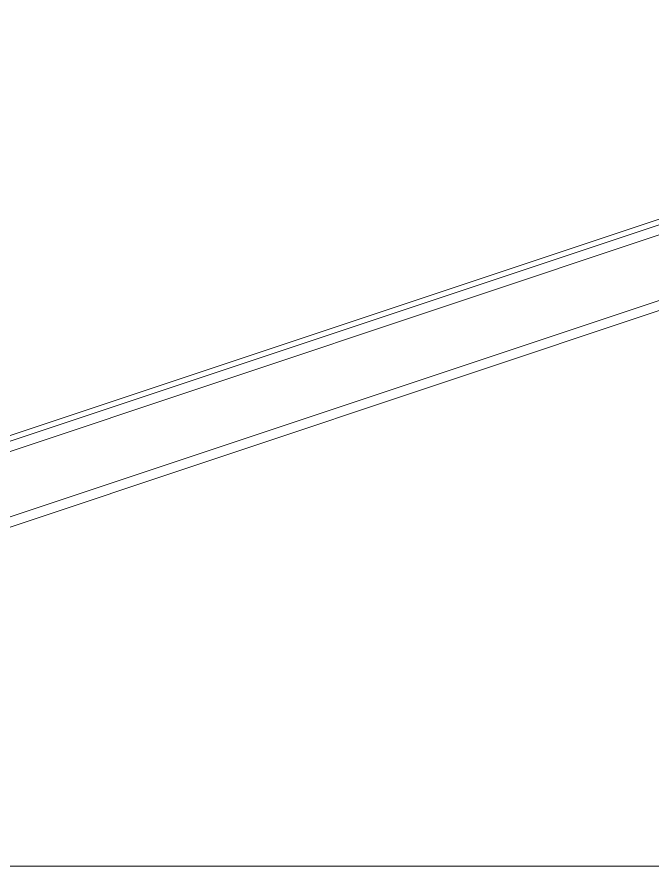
# Model space of a CAD drawing. Header units: inches. Extents: x -3905 to 10892, y 1064 to 9590.
# Drawn here: x 969 to 1043.2, y 4199.8 to 4299 of the extents above; entities that cross this region are included whole.
import ezdxf

# ---------------------------------------------------------------- set-up
doc = ezdxf.new("R2010")
doc.units = ezdxf.units.IN
doc.header["$MEASUREMENT"] = 0
doc.layers.add('SECTIONS', color=70, linetype='Continuous', lineweight=0)

msp = doc.modelspace()

# ---------------------------------------------------------------- linework, layer by layer
at = {"layer": 'SECTIONS', "linetype": 'Continuous', "lineweight": 0}
for p, q in [((1114.86675, 4298.96782), (826.86675, 4202.96782)), ((1090.86675, 4290.30901), (826.86675, 4202.30901)), ((1090.86675, 4289.12363), (850.86675, 4209.12363)), ((1090.86675, 4281.48452), (850.86675, 4201.48452)), ((1090.86675, 4280.29514), (850.86675, 4200.29514))]:
    msp.add_line(p, q, dxfattribs=at)
at = {"layer": 'SECTIONS', "lineweight": 0}
msp.add_line((854.36675, 4199.79514), (1085.36675, 4199.79514), dxfattribs=at)

doc.saveas('drawing.dxf')
